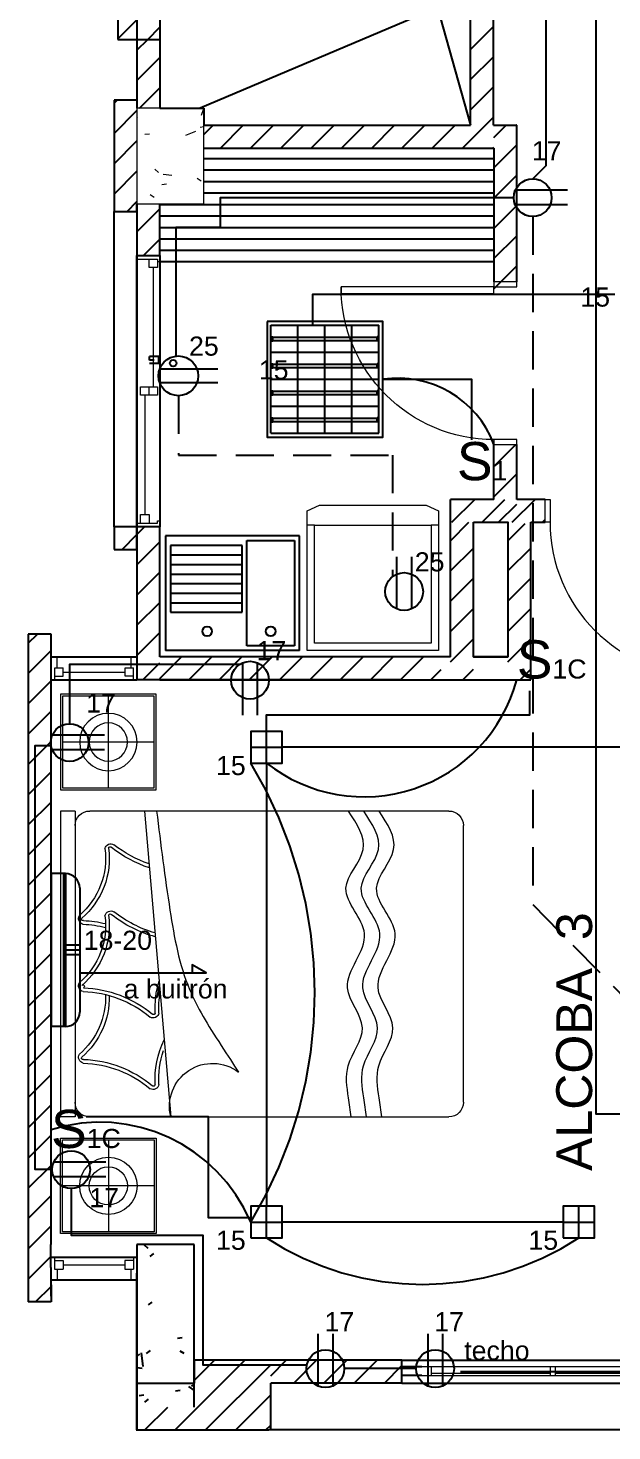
# Model space of a CAD drawing. Header units: inches. Extents: x 131 to 82119, y 71 to 16923.
# Drawn here: x 315.01 to 318.07, y 159.44 to 166.78 of the extents above; entities that cross this region are included whole.
import ezdxf
from ezdxf.enums import TextEntityAlignment as Align

# ---------------------------------------------------------------- set-up
doc = ezdxf.new("R2010")
doc.units = ezdxf.units.IN
doc.header["$MEASUREMENT"] = 0
for name, pattern in [('Dash', [0.006, 0.003, -0.003]), ('HIDDEN', [9.525, 6.35, -3.175]), ('PISO', [0.3, 0.2, -0.1])]:
    doc.linetypes.add(name, pattern=pattern)
for name, color, linetype, lineweight in [('A-DOOR-____-MCUT', 31, 'Continuous', 18), ('A-DOOR-____-OTLN', 31, 'Continuous', 18), ('A-DOOR-FRAM-MCUT', 31, 'Continuous', 18), ('A-GLAZ-____-MCUT', 151, 'Continuous', 18), ('A-GLAZ-____-OTLN', 151, 'Continuous', 18), ('DUCTO-PARED O TECHO', 7, 'Continuous', 25), ('DUCTO-PISO', 7, 'PISO', 25), ('I-FURN-____-OTLN', 30, 'Continuous', 18), ('Q-SPCQ-____-OTLN', 91, 'Continuous', 18), ('RED-TELEVISIÓN', 84, 'TELEVISION', 25), ('S-COLS-____-MCUT', 52, 'Continuous', 18), ('S-COLS-____-OTLN', 52, 'Continuous', 18), ('SIMBOLOGIA', 150, 'Continuous', 25), ('SIMBOLOGÍA', 150, 'Continuous', 25)]:
    doc.layers.add(name, color=color, linetype=linetype, lineweight=lineweight)
for name, color, linetype in [('Arquitectonico', 253, 'Continuous'), ('Arquitectónico', 253, 'Continuous'), ('BLOQUES TOMAS Y LUCES', 140, 'Continuous'), ('BLOQUES_ILUMINACION', 1, 'Continuous'), ('BLOQUES_ILUMINACION1', 8, 'Continuous'), ('INTERRUPTORES', 6, 'Continuous'), ('LAMPARAS', 20, 'Continuous'), ('LUCES Y TOMAS', 5, 'Continuous'), ('Retorno', 5, 'HIDDEN')]:
    doc.layers.add(name, color=color, linetype=linetype)
doc.styles.add('Arial_2', font='arial.ttf', dxfattribs={"height": 0.089295})
doc.styles.get("Standard").update_dxf_attribs({"font": 'arial.ttf'})
doc.linetypes.add('TELEVISION', pattern='A,0.32,-0.13,["TV",Standard,S=0.065,R=0,X=-0.065,Y=-0.0325],-0.13', length=0.58)
pattern_1 = [(45, (332.12192, 174.97212), (-0.07919596, 0.07919596), [])]

# ---------------------------------------------------------------- blocks, each defined once
blk = doc.blocks.new('M_Concrete-Rectangular-Column - Columna Concreto 0_50x0_35-1658765-ARQ-P2')
at = {"layer": 'S-COLS-____-OTLN'}
h = blk.add_hatch(dxfattribs=at)
h.set_pattern_fill('FP_3', style=0, pattern_type=2)
h.set_pattern_definition([(320, (8.859, -16.366), (-0.047308, -0.546432), [0.057, -0.629]), (265, (8.859, -16.366), (0.57337, 0.105429), [0.046, -0.503]), (10.451, (8.855, -16.412), (0.525708, -0.440955), [0.049, -0.534]), (316.184, (9.011, -16.366), (-0.12606, -0.813123), [0.086, -0.943]), (6.636, (9.001, -16.434), (0.742252, -0.711995), [0.073, -0.801]), (261.184, (9.011, -16.366), (0.742616, -0.71223), [0.069, -0.754]), (291, (8.973, -16.443), (-0.306292, -0.454985), [0.057, -0.629]), (236, (8.973, -16.443), (0.552594, -0.185766), [0.046, -0.503]), (341.451, (8.948, -16.481), (0.246016, -0.640536), [0.049, -0.534]), (307.5, (8.859, -16.366), (0.2541166, -0.009206), [0.025, -0.472, 0.025, -0.485, -0.505]), (307.5, (8.859, -16.366), (0.2541166, -0.009206), [-1.007, 0.025, -0.48]), (277.5, (8.859, -16.366), (0.3007382, -0.2004608), [0.025, -0.266, 0.025, -0.46, -0.192]), (277.5, (8.859, -16.366), (0.3007382, -0.2004608), [-0.776, 0.025, -0.167]), (237.5, (8.859, -16.197), (-0.0170776, -0.406483), [0.025, -0.165, 0.025, -0.569, -0.789]), (237.5, (8.859, -16.197), (-0.0170776, -0.406483), [-0.785, 0.025, -0.764]), (227.5, (8.859, -16.12), (0.076008, -0.4439987), [0.025, -0.223, 0.025, -0.37, -0.56]), (227.5, (8.859, -16.12), (0.076008, -0.4439987), [-0.642, 0.025, -0.535])])
h.paths.add_polyline_path([(-0.25, -0.175), (0.25, -0.175), (0.25, 0.175), (-0.25, 0.175), (-0.25, 0.055)], flags=0)
at = {"layer": 'S-COLS-____-MCUT'}
for p, q in [((0.25, 0.175), (-0.25, 0.175)), ((-0.25, 0.175), (-0.25, -0.175)), ((0.25, 0.055), (0.25, 0.175)), ((-0.25, -0.175), (0.1603, -0.175))]:
    blk.add_line(p, q, dxfattribs=at)
blk = doc.blocks.new('Puertas Revit Lisas - 0_85 X 2_70-1759835-ARQ-P2')
at = {"layer": 'A-DOOR-____-MCUT'}
for p, q in [((0.365, -0.056825), (0.4, -0.056825)), ((0.365, -0.856825), (0.365, -0.056825)), ((0.4, -0.056825), (0.4, -0.856825)), ((0.4, -0.856825), (0.365, -0.856825))]:
    blk.add_line(p, q, dxfattribs=at)
at = {"layer": 'A-DOOR-____-OTLN'}
blk.add_arc((0.4, -0.056825), 0.8, 180, 270, dxfattribs=at)
at = {"layer": 'A-DOOR-FRAM-MCUT'}
for p, q in [((-0.425, 0.063175), (-0.4, 0.063175)), ((-0.425, -0.056825), (-0.425, 0.063175)), ((-0.4, 0.063175), (-0.4, -0.056825)), ((0.4, 0.063175), (0.425, 0.063175)), ((0.4, -0.056825), (0.4, 0.063175)), ((0.425, 0.063175), (0.425, -0.056825)), ((-0.4, -0.056825), (-0.425, -0.056825)), ((0.425, -0.056825), (0.4, -0.056825))]:
    blk.add_line(p, q, dxfattribs=at)
blk = doc.blocks.new('Laundry_Equipment-Washer-Continental_Girbau-LG_Platinum-On_Premise - GCWP1069 - 120V Washer-1008805-ARQ-P2')
at = {"layer": 'Q-SPCQ-____-OTLN'}
for p, q in [((0.343, 0.3805), (-0.343, 0.3805)), ((-0.343, 0.3805), (-0.343, -0.3505)), ((0.343, -0.3505), (0.343, 0.3805)), ((0.3049, 0.3424), (-0.3049, 0.3424)), ((-0.3049, 0.3424), (-0.3049, -0.2755)), ((0.3049, -0.2755), (0.3049, 0.3424)), ((-0.3049, -0.2755), (-0.343, -0.2755)), ((-0.3049, -0.2755), (0.3049, -0.2755)), ((0.343, -0.2755), (0.3049, -0.2755)), ((-0.343, -0.3505), (-0.2787, -0.3805)), ((0.2787, -0.3805), (0.343, -0.3505)), ((-0.2787, -0.3805), (0.2787, -0.3805))]:
    blk.add_line(p, q, dxfattribs=at)
blk = doc.blocks.new('M_Fixed - 0_45 X 2_60-1888757-ARQ-P2')
at = {"layer": 'A-GLAZ-____-MCUT'}
for p, q in [((-0.225, 0.073), (-0.206, 0.073)), ((-0.206, 0.073), (-0.206, 0.01)), ((-0.206, 0.054), (-0.162, 0.054)), ((-0.206, 0.01), (-0.162, 0.01)), ((-0.193, 0.01), (-0.193, -0.047)), ((-0.162, 0.054), (-0.162, 0.01)), ((-0.162, 0.032), (0.162, 0.032)), ((0.162, 0.054), (0.162, 0.01)), ((0.206, 0.054), (0.162, 0.054)), ((0.162, 0.01), (0.206, 0.01)), ((0.193, 0.01), (0.193, -0.047)), ((0.206, 0.073), (0.206, 0.01)), ((0.2239, 0.073), (0.206, 0.073)), ((-0.225, -0.047), (-0.193, -0.047)), ((0.225, -0.047), (0.193, -0.047))]:
    blk.add_line(p, q, dxfattribs=at)
blk = doc.blocks.new('Ventanas Genéricas Aluminio - 1_42 x 0_75-1930927-ARQ-P2')
at = {"layer": 'A-GLAZ-____-MCUT'}
for p, q in [((-0.67825, 0.06), (-0.71, 0.06)), ((-0.69095, 0.0479), (-0.67825, 0.0479)), ((-0.69095, -0.06), (-0.69095, 0.0479)), ((-0.6465, 0.00345), (-0.69095, 0.00345)), ((-0.67825, 0.0479), (-0.67825, 0.06)), ((-0.67825, 0.0479), (-0.6465, 0.0479)), ((-0.6465, 0.0479), (-0.6465, 0.00345)), ((-0.022225, 0.025675), (-0.6465, 0.025675)), ((-0.022225, 0.0479), (0.022225, 0.0479)), ((-0.022225, -0.041), (-0.022225, 0.0479)), ((0.022225, 0.00345), (-0.022225, 0.00345)), ((0.022225, 0.0479), (0.022225, -0.041)), ((0.6465, 0.00345), (0.69095, 0.00345)), ((0.6465, -0.041), (0.6465, 0.00345)), ((0.67825, 0.06), (0.71, 0.06)), ((0.67825, 0.0479), (0.67825, 0.06)), ((0.69095, 0.0479), (0.67825, 0.0479)), ((0.69095, -0.06), (0.69095, 0.0479)), ((0.71, 0.06), (0.71, -0.06)), ((-0.71, -0.06), (-0.69095, -0.06)), ((0.022225, -0.041), (-0.022225, -0.041)), ((0.022225, -0.018775), (0.6465, -0.018775)), ((0.69095, -0.041), (0.6465, -0.041)), ((0.71, -0.06), (0.69095, -0.06))]:
    blk.add_line(p, q, dxfattribs=at)
blk = doc.blocks.new('CAMA DE 1.57')
at = {"layer": 'I-FURN-____-OTLN'}
for p, q in [((3303.355, 1491.157), (3304.955, 1491.157)), ((3303.355, 1491.0808), (3303.355, 1491.157)), ((3304.955, 1491.0808), (3304.955, 1491.157)), ((3303.355, 1491.0808), (3304.955, 1491.0808)), ((3303.355, 1489.125), (3303.355, 1491.0046)), ((3304.955, 1491.0046), (3304.955, 1489.125)), ((3303.355, 1490.7179), (3304.955, 1490.5805)), ((3304.8788, 1489.0488), (3303.4312, 1489.0488))]:
    blk.add_line(p, q, dxfattribs=at)
for centre, radius, start, end in [((3303.4312, 1491.0046), 0.0762, 90, 180), ((3303.6023, 1491.3156), 0.3941, 262.60441, 319.33987), ((3303.9174, 1491.0323), 0.031, 11.39395, 121.24297), ((3303.9538, 1491.3156), 0.3941, 262.60441, 319.33987), ((3304.2689, 1491.0323), 0.031, 11.39395, 121.24297), ((3304.3283, 1491.3156), 0.3941, 268.13358, 319.33987), ((3304.6433, 1491.0323), 0.031, 11.39395, 121.24297), ((3304.8788, 1491.0046), 0.0762, 0, 90), ((3303.6023, 1491.3156), 0.4135, 262.60441, 319.33987), ((3303.9538, 1491.3156), 0.4135, 262.60441, 319.33987), ((3303.9212, 1491.0405), 0.0077, 338.81754, 132.64216), ((3304.5269, 1491.0593), 0.5989, 182.06641, 193.29461), ((3304.5269, 1491.0593), 0.5796, 182.06641, 193.74646), ((3304.2721, 1491.0396), 0.00801, 125.21312, 346.24657), ((3304.8784, 1491.0593), 0.5989, 182.06641, 219.79589), ((3304.8784, 1491.0593), 0.5796, 182.06641, 219.79589), ((3304.3283, 1491.3156), 0.4135, 268.93181, 319.33987), ((3304.6471, 1491.0405), 0.0077, 338.81754, 132.64216), ((3305.2529, 1491.0593), 0.5989, 182.06641, 219.79589), ((3305.2529, 1491.0593), 0.5796, 182.06641, 219.79589), ((3303.5574, 1490.8943), 0.031, 100.70131, 211.60898), ((3303.9089, 1490.8943), 0.031, 100.70131, 211.60898), ((3303.0313, 1490.4869), 0.6346, 19.06125, 38.0554), ((3303.5498, 1490.8974), 0.00818, 94.48955, 244.42343), ((3303.0313, 1490.4869), 0.6539, 18.30927, 38.0554), ((3303.3828, 1490.4869), 0.6346, 16.12163, 38.0554), ((3303.9013, 1490.8974), 0.00818, 94.48955, 244.42343), ((3303.3828, 1490.4869), 0.6539, 15.47088, 38.0554), ((3304.4064, 1490.6727), 0.031, 280.18674, 30.46836), ((3304.7809, 1490.6727), 0.031, 280.18674, 30.46836), ((3304.3829, 1490.1943), 0.4681, 86.296, 107.22015), ((3304.3829, 1490.1943), 0.4488, 86.296, 100.00811), ((3304.4113, 1490.6703), 0.009, 282.04476, 39.19608), ((3304.7573, 1490.1943), 0.4681, 86.296, 116.00942), ((3304.7573, 1490.1943), 0.4488, 86.296, 109.36679), ((3304.7857, 1490.6703), 0.009, 282.04476, 39.19608), ((3304.9006, 1490.3618), 0.2254, 76.03916, 217.07565), ((3303.4312, 1489.125), 0.0762, 180, 270), ((3304.8788, 1489.125), 0.0762, 270, 0)]:
    blk.add_arc(centre, radius, start, end, dxfattribs=at)
for points, knots in [([(3303.355, 1490.6546), (3303.5285, 1490.6332), (3303.8463, 1490.5934), (3304.2603, 1490.5181), (3304.4711, 1490.3883), (3304.5819, 1490.3163), (3304.5819, 1490.3163), (3304.5819, 1490.3163), (3304.5819, 1490.3163), (3304.6319, 1490.2838), (3304.6819, 1490.2512), (3304.7208, 1490.2259)], [70.755132, 70.755132, 70.755132, 70.755132, 597.255165, 1033.739417, 1347.215247, 1347.215247, 1347.215247, 1347.215249, 1347.215249, 1347.215249, 1488.711878, 1488.711878, 1488.711878, 1488.711878]), ([(3304.955, 1489.6361), (3304.9217, 1489.6409), (3304.8884, 1489.6458), (3304.855, 1489.6506), (3304.7984, 1489.6588), (3304.6703, 1489.6775), (3304.4865, 1489.5149), (3304.2577, 1489.7424), (3304.0069, 1489.4664), (3303.7693, 1489.7462), (3303.5598, 1489.5152), (3303.4228, 1489.6058), (3303.355, 1489.6506)], [-0.098553, -0.098553, -0.098553, -0.098553, 0, 0, 0, 0.167365, 0.378819, 0.602552, 0.899917, 1.156055, 1.376976, 1.593118, 1.593118, 1.593118, 1.593118]), ([(3304.955, 1489.5561), (3304.9217, 1489.5609), (3304.8884, 1489.5658), (3304.855, 1489.5706), (3304.7984, 1489.5788), (3304.6703, 1489.5975), (3304.4865, 1489.4349), (3304.2577, 1489.6624), (3304.0069, 1489.3864), (3303.7693, 1489.6662), (3303.5598, 1489.4352), (3303.4228, 1489.5258), (3303.355, 1489.5706)], [-0.098553, -0.098553, -0.098553, -0.098553, 0, 0, 0, 0.167365, 0.378819, 0.602552, 0.899917, 1.156055, 1.376976, 1.593118, 1.593118, 1.593118, 1.593118]), ([(3304.955, 1489.4762), (3304.9217, 1489.481), (3304.8884, 1489.4858), (3304.855, 1489.4906), (3304.855, 1489.4906), (3304.855, 1489.4906), (3304.855, 1489.4906), (3304.7984, 1489.4988), (3304.6703, 1489.5175), (3304.4865, 1489.3549), (3304.2577, 1489.5824), (3304.0069, 1489.3064), (3303.7693, 1489.5862), (3303.5598, 1489.3552), (3303.4228, 1489.4458), (3303.355, 1489.4906)], [-0.098412, -0.098412, -0.098412, -0.098412, 0, 0, 0, 0, 0, 0, 0.167365, 0.378819, 0.602552, 0.899917, 1.156055, 1.376976, 1.593118, 1.593118, 1.593118, 1.593118])]:
    blk.add_open_spline(points, degree=3, knots=knots, dxfattribs=at)
blk = doc.blocks.new('MESA DE NOCHE')
at = {"layer": 'I-FURN-____-OTLN'}
for p, q in [((3304.8362, 1490.6446), (3305.3362, 1490.6446)), ((3304.8362, 1490.1446), (3304.8362, 1490.6446)), ((3304.8362, 1490.5684), (3304.8362, 1490.6446)), ((3304.8462, 1490.6346), (3305.3262, 1490.6346)), ((3304.8462, 1490.1546), (3304.8462, 1490.6346)), ((3305.0862, 1490.1546), (3305.0862, 1490.6346)), ((3305.3262, 1490.6346), (3305.3262, 1490.1546)), ((3305.3362, 1490.6446), (3305.3362, 1490.1446)), ((3305.3262, 1490.3946), (3304.8462, 1490.3946)), ((3305.3362, 1490.1446), (3304.8362, 1490.1446)), ((3305.3262, 1490.1546), (3304.8462, 1490.1546))]:
    blk.add_line(p, q, dxfattribs=at)
for radius in [0.15, 0.1]:
    blk.add_circle((3305.0862, 1490.3946), radius, dxfattribs=at)
blk = doc.blocks.new('Ventana Tipo A - 1_37 x 2_30-1929752-ARQ-P2')
at = {"layer": 'A-GLAZ-____-MCUT'}
for p, q in [((-0.3088, 0.035), (-0.3588, 0.035)), ((-0.3088, -0.01), (-0.3088, 0.035)), ((0.9612, -0.01), (0.9612, 0.035)), ((1.0112, 0.035), (0.9612, 0.035)), ((-0.3588, -0.01), (-0.3088, -0.01)), ((0.9612, -0.01), (1.0112, -0.01))]:
    blk.add_line(p, q, dxfattribs=at)
at = {"layer": 'A-GLAZ-____-OTLN'}
for p, q in [((0.9612, 0.035), (-0.3088, 0.035)), ((-0.3088, 0), (-0.3088, 0.015)), ((0.3132, 0), (-0.3088, 0)), ((0.9612, 0), (0.3392, 0)), ((-0.3088, -0.01), (0.9612, -0.01))]:
    blk.add_line(p, q, dxfattribs=at)
at = {"layer": 'A-GLAZ-____-OTLN', "linetype": 'Dash'}
for p, q in [((0.3132, 0.035), (0.3132, -0.01)), ((0.3392, 0.035), (0.3392, -0.01))]:
    blk.add_line(p, q, dxfattribs=at)
blk = doc.blocks.new('TOMA')
at = {"layer": 'SIMBOLOGIA'}
for p, q in [((-0.0301, 0.2165), (-0.0301, 0.0062)), ((0.0294, 0.2165), (0.0294, 0.1463)), ((0.0294, 0.1463), (0.0294, 0.0059))]:
    blk.add_line(p, q, dxfattribs=at)
blk.add_circle((0, 0.0761), 0.0761, dxfattribs=at)
blk = doc.blocks.new('4X17W')
at = {"layer": 'BLOQUES_ILUMINACION'}
blk.add_lwpolyline([(-0.3025, 0.3025), (-0.3025, -0.3025), (0.3025, -0.3025), (0.3025, 0.3025)], close=True, dxfattribs=at)
at = {"layer": 'BLOQUES_ILUMINACION1'}
for p, q in [((-0.2825, -0.2825), (-0.2825, 0.2825)), ((-0.2825, 0.2825), (0.2825, 0.2825)), ((-0.2825, 0.2219), (-0.2725, 0.2219)), ((-0.2725, 0.2019), (-0.2725, 0.2219)), ((-0.2725, 0.2204), (0.2725, 0.2204)), ((-0.1413, -0.2825), (-0.1413, 0.2825)), ((0, -0.2825), (0, 0.2825)), ((0.1413, -0.2825), (0.1413, 0.2825)), ((0.2725, 0.2019), (0.2725, 0.2219)), ((0.2825, 0.2219), (0.2725, 0.2219)), ((0.2825, -0.2825), (0.2825, 0.2825)), ((-0.2825, 0.2019), (-0.2725, 0.2019)), ((-0.2725, 0.2034), (0.2725, 0.2034)), ((0.2825, 0.2019), (0.2725, 0.2019)), ((-0.2825, 0.1413), (0.2825, 0.1413)), ((-0.2825, 0.0806), (-0.2725, 0.0806)), ((-0.2725, 0.0606), (-0.2725, 0.0806)), ((-0.2725, 0.0791), (0.2725, 0.0791)), ((0.2725, 0.0606), (0.2725, 0.0806)), ((0.2825, 0.0806), (0.2725, 0.0806)), ((-0.2825, 0.0606), (-0.2725, 0.0606)), ((-0.2725, 0.0621), (0.2725, 0.0621)), ((0.2825, 0.0606), (0.2725, 0.0606)), ((-0.2825, 0), (0.2825, 0)), ((-0.2825, -0.0606), (-0.2725, -0.0606)), ((-0.2725, -0.0806), (-0.2725, -0.0606)), ((-0.2725, -0.0621), (0.2725, -0.0621)), ((0.2725, -0.0806), (0.2725, -0.0606)), ((0.2825, -0.0606), (0.2725, -0.0606)), ((-0.2825, -0.0806), (-0.2725, -0.0806)), ((-0.2825, -0.1413), (0.2825, -0.1413)), ((-0.2725, -0.0791), (0.2725, -0.0791)), ((0.2825, -0.0806), (0.2725, -0.0806)), ((-0.2825, -0.2019), (-0.2725, -0.2019)), ((-0.2725, -0.2219), (-0.2725, -0.2019)), ((-0.2725, -0.2034), (0.2725, -0.2034)), ((0.2725, -0.2219), (0.2725, -0.2019)), ((0.2825, -0.2019), (0.2725, -0.2019)), ((-0.2825, -0.2219), (-0.2725, -0.2219)), ((-0.2825, -0.2825), (0.2825, -0.2825)), ((-0.2725, -0.2204), (0.2725, -0.2204)), ((0.2825, -0.2219), (0.2725, -0.2219))]:
    blk.add_line(p, q, dxfattribs=at)
blk = doc.blocks.new('TOMA GFCI')
at = {"layer": 'BLOQUES TOMAS Y LUCES'}
for p, q in [((-0.0076, 0.044), (-0.3947, 0.044)), ((-0.0084, -0.0462), (-0.3947, -0.0462)), ((-0.003, -0.0813), (0.0598, -0.0813)), ((-0.003, -0.0813), (-0.003, -0.1274)), ((-0.003, -0.1274), (0.0598, -0.1274)), ((0.0284, -0.1043), (0.0598, -0.1043)), ((0.0598, -0.1043), (0.0598, -0.1274))]:
    blk.add_line(p, q, dxfattribs=at)
for centre, radius in [((-0.1319, 0), 0.1319), ((-0.0971, -0.0838), 0.0221)]:
    blk.add_circle(centre, radius, dxfattribs=at)
blk = doc.blocks.new('MINISPLIT')
at = {"layer": 'SIMBOLOGÍA'}
for p, q in [((-0.325, 0.15), (0.325, 0.15)), ((-0.025, 0.15), (-0.025, 0.075)), ((0, 0.15), (0, 0.075)), ((0.025, 0.15), (0.025, 0.075)), ((-0.4, 0.075), (-0.4, 0)), ((-0.4, 0.075), (0.4, 0.075)), ((0.4, 0.075), (0.4, 0)), ((-0.4, 0.065), (0.4, 0.065)), ((-0.4, 0), (0.4, 0))]:
    blk.add_line(p, q, dxfattribs=at)
for centre, start, end in [((-0.325, 0.075), 90, 180), ((0.325, 0.075), 0, 90)]:
    blk.add_arc(centre, 0.075, start, end, dxfattribs=at)

msp = doc.modelspace()

# ---------------------------------------------------------------- hatches: boundary and pattern name
at = {"layer": 'Arquitectonico'}
h = msp.add_hatch(dxfattribs=at)
h.set_pattern_fill('FP_1', color=256, angle=360, style=0, pattern_type=2)
h.set_pattern_definition(pattern_1)
h.paths.add_polyline_path([(317.3266, 166.2734), (317.4466, 166.2734), (317.4466, 168.7731), (317.3266, 168.7731), (317.3266, 166.3631)], flags=0)
h = msp.add_hatch(dxfattribs=at)
h.set_pattern_fill('FP_1', color=256, angle=360, style=0, pattern_type=2)
h.set_pattern_definition(pattern_1)
h.paths.add_polyline_path([(315.7005, 166.7231), (315.7005, 167.148), (315.5805, 167.148), (315.5805, 166.7231)], flags=0)
h.paths.add_polyline_path([(315.5805, 168.348), (315.7005, 168.348), (315.7005, 168.468), (315.5805, 168.468)], flags=0)
h = msp.add_hatch(dxfattribs=at)
h.set_pattern_fill('FP_1', color=256, angle=360, style=0, pattern_type=2)
h.set_pattern_definition(pattern_1)
h.paths.add_polyline_path([(315.5805, 166.7231), (315.5805, 167.1431), (315.4805, 167.1431), (315.4805, 166.7231)], flags=0)
h = msp.add_hatch(dxfattribs=at)
h.set_pattern_fill('FP_1', color=256, angle=360, style=0, pattern_type=2)
h.set_pattern_definition(pattern_1)
h.paths.add_polyline_path([(315.7005, 166.3631), (315.7005, 166.7231), (315.5805, 166.7231), (315.5805, 166.3631)], flags=0)
h = msp.add_hatch(dxfattribs=at)
h.set_pattern_fill('FP_1', color=256, angle=360, style=0, pattern_type=2)
h.set_pattern_definition(pattern_1)
h.paths.add_polyline_path([(315.4605, 164.0546), (315.5805, 164.0546), (315.5805, 164.1731), (315.4605, 164.1731)], flags=0)
h.paths.add_polyline_path([(315.4605, 165.8231), (315.5805, 165.8231), (315.5805, 166.4046), (315.4605, 166.4046), (315.4605, 165.8631)], flags=0)
h = msp.add_hatch(dxfattribs=at)
h.set_pattern_fill('FP_1', color=256, angle=360, style=0, pattern_type=2)
h.set_pattern_definition(pattern_1)
h.paths.add_polyline_path([(317.3266, 166.1534), (317.4486, 166.1534), (317.4486, 166.2734), (315.9305, 166.2734), (315.9305, 166.1534), (316.1884, 166.1534)], flags=0)
h = msp.add_hatch(dxfattribs=at)
h.set_pattern_fill('FP_1', color=256, angle=360, style=0, pattern_type=2)
h.set_pattern_definition([(45, (331.01864, 176.92897), (-0.07919596, 0.07919596), [])])
h.paths.add_polyline_path([(317.5686, 165.3998), (317.5676, 166.2734), (317.4476, 166.2734), (317.4486, 165.3998)])
h = msp.add_hatch(dxfattribs=at)
h.set_pattern_fill('FP_1', color=256, angle=360, style=0, pattern_type=2)
h.set_pattern_definition(pattern_1)
h.paths.add_polyline_path([(315.5805, 163.3721), (315.7005, 163.3721), (315.7005, 164.1731), (315.5805, 164.1731), (315.5805, 164.0187)])
h.paths.add_polyline_path([(315.7005, 165.5931), (315.7005, 165.8631), (315.5805, 165.8631), (315.5805, 165.5931)])
h = msp.add_hatch(dxfattribs=at)
h.set_pattern_fill('FP_1', color=256, angle=360, style=0, pattern_type=2)
h.set_pattern_definition([(45, (326.53879, 177.85567), (-0.07919596, 0.07919596), [])])
h.paths.add_polyline_path([(317.5086, 164.1965), (317.5686, 164.1965), (317.5686, 164.6041), (317.4486, 164.6041), (317.4486, 164.1965)])
h = msp.add_hatch(dxfattribs=at)
h.set_pattern_fill('FP_1', color=256, angle=360, style=0, pattern_type=2)
h.set_pattern_definition(pattern_1)
h.paths.add_polyline_path([(319.9825, 164.1965), (320.5825, 164.1965), (320.5825, 164.3165), (318.5675, 164.3165), (318.5675, 164.1965), (318.6875, 164.1965)])
h.paths.add_polyline_path([(317.2216, 164.1965), (317.7175, 164.1965), (317.7175, 164.3165), (317.2216, 164.3165)])
h = msp.add_hatch(dxfattribs=at)
h.set_pattern_fill('FP_1', color=256, angle=360, style=0, pattern_type=2)
h.set_pattern_definition([(45, (331.89494, 174.97212), (-0.07919596, 0.07919596), [])])
h.paths.add_polyline_path([(317.3416, 163.3721), (317.3416, 164.1965), (317.2216, 164.1965), (317.2216, 163.3721)])
h = msp.add_hatch(dxfattribs=at)
h.set_pattern_fill('FP_1', color=256, angle=360, style=0, pattern_type=2)
h.set_pattern_definition([(45, (332.19494, 174.97212), (-0.07919596, 0.07919596), [])])
h.paths.add_polyline_path([(317.6416, 163.3721), (317.6416, 164.1901), (317.5216, 164.1901), (317.5216, 163.3721)])
h = msp.add_hatch(dxfattribs=at)
h.set_pattern_fill('FP_1', color=256, angle=360, style=0, pattern_type=2)
h.set_pattern_definition(pattern_1)
h.paths.add_polyline_path([(315.1309, 160.1176), (315.131, 163.6121), (315.011, 163.6121), (315.0109, 160.1176)])
h = msp.add_hatch(dxfattribs=at)
h.set_pattern_fill('FP_1', color=256, angle=360, style=0, pattern_type=2)
h.set_pattern_definition([(45, (332.12192, 174.73212), (-0.07919596, 0.07919596), [])])
h.paths.add_polyline_path([(317.1733, 163.3721), (317.1733, 163.4921), (315.7005, 163.4921), (315.7005, 163.3721), (316.1884, 163.3721)])
h = msp.add_hatch(dxfattribs=at)
h.set_pattern_fill('FP_2', color=256, angle=360, style=0, pattern_type=2)
h.set_pattern_definition([(50, (332.12192, 174.9721), (0.546432, -0.047308), [0.057, -0.629]), (355, (332.1219, 174.9721), (-0.105429, 0.57337), [0.046, -0.503]), (100.451, (332.1679, 174.9681), (0.440955, 0.525708), [0.049, -0.534]), (46.184, (332.1219, 175.1241), (0.813123, -0.12606), [0.086, -0.943]), (96.636, (332.1899, 175.1141), (0.711995, 0.742252), [0.073, -0.801]), (351.184, (332.1219, 175.1241), (0.71223, 0.742616), [0.069, -0.754]), (21, (332.19792, 175.0861), (0.454985, -0.306292), [0.057, -0.629]), (326, (332.1979, 175.0861), (0.185766, 0.552594), [0.046, -0.503]), (71.451, (332.2359, 175.0611), (0.640536, 0.246016), [0.049, -0.534]), (37.5, (332.12192, 174.97212), (0.009206, 0.2541166), [0.025, -0.472, 0.025, -0.485, -0.505]), (37.5, (332.12192, 174.97212), (0.009206, 0.2541166), [-1.007, 0.025, -0.48]), (7.5, (332.12192, 174.97212), (0.2004608, 0.3007382), [0.025, -0.266, 0.025, -0.46, -0.192]), (7.5, (332.12192, 174.97212), (0.2004608, 0.3007382), [-0.776, 0.025, -0.167]), (327.5, (331.95192, 174.97212), (0.406483, -0.0170776), [0.025, -0.165, 0.025, -0.569, -0.789]), (327.5, (331.95192, 174.97212), (0.406483, -0.0170776), [-0.785, 0.025, -0.764]), (317.5, (331.87592, 174.9721), (0.4439987, 0.076008), [0.025, -0.223, 0.025, -0.37, -0.56]), (317.5, (331.87592, 174.9721), (0.4439987, 0.076008), [-0.642, 0.025, -0.535])])
h.paths.add_polyline_path([(315.8805, 159.5676), (315.8805, 160.4176), (315.5805, 160.4176), (315.5805, 159.5676)], flags=0)
h = msp.add_hatch(dxfattribs=at)
h.set_pattern_fill('FP_1', color=256, angle=360, style=0, pattern_type=2)
h.set_pattern_definition([(45, (332.12192, 174.99712), (-0.07919596, 0.07919596), [])])
h.paths.add_polyline_path([(315.8805, 159.5676), (315.5805, 159.5672), (315.5805, 159.5672), (315.5805, 159.4476), (316.2805, 159.4476), (316.2805, 159.8126), (315.8805, 159.8126), (315.8805, 159.5995)])
h = msp.add_hatch(dxfattribs=at)
h.set_pattern_fill('FP_1', color=256, angle=360, style=0, pattern_type=2)
h.set_pattern_definition([(45, (332.12192, 175.09712), (-0.07919596, 0.07919596), [])])
h.paths.add_polyline_path([(316.9675, 159.6926), (316.9675, 159.8126), (316.2805, 159.8126), (316.2805, 159.6926)])

# ---------------------------------------------------------------- linework, layer by layer
msp.add_line((317.4466, 166.2734), (317.5686, 166.2734))
for p, q in [((317.4466, 166.2734), (317.4466, 168.7731)), ((315.4805, 167.1431), (315.4805, 166.7231)), ((315.5805, 167.148), (315.5805, 166.3631)), ((315.7005, 167.0734), (315.7005, 166.3631)), ((317.3266, 166.2734), (317.3266, 167.0734)), ((317.1237, 166.8756), (315.9107, 166.3631)), ((317.1491, 166.901), (317.3267, 166.2734)), ((315.4805, 166.7231), (315.7005, 166.7231)), ((315.5805, 166.4046), (315.4605, 166.4046)), ((315.4605, 166.4046), (315.4605, 165.8231)), ((315.7005, 166.3631), (315.9305, 166.3631)), ((315.9305, 166.3631), (315.9305, 166.2734)), ((315.9305, 166.2734), (317.3266, 166.2734)), ((317.4466, 166.2734), (317.5686, 166.2734)), ((317.5686, 166.2734), (317.5666, 166.2734)), ((317.5686, 165.4541), (317.5686, 166.2734)), ((315.9305, 166.1534), (317.4486, 166.1534)), ((315.9305, 166.0997), (317.4486, 166.0997)), ((317.4486, 166.1534), (317.4486, 165.4541)), ((315.9305, 166.0397), (317.4486, 166.0397)), ((315.9305, 165.9797), (317.4486, 165.9797)), ((315.9305, 165.9197), (317.4486, 165.9197)), ((315.4605, 165.8231), (315.5805, 165.8231)), ((315.4605, 164.1731), (315.4605, 165.8231)), ((315.5805, 165.8631), (315.5805, 165.5931)), ((315.5805, 165.8231), (315.5805, 165.8631)), ((315.7005, 165.5931), (315.7005, 165.8631)), ((315.7005, 165.8597), (317.4486, 165.8597)), ((315.7005, 165.7997), (317.4486, 165.7997)), ((315.7005, 165.7397), (317.4486, 165.7397)), ((315.7005, 165.6797), (317.4486, 165.6797)), ((315.5805, 165.5931), (315.7005, 165.5931)), ((315.5805, 164.1731), (315.5805, 165.5931)), ((315.5805, 165.5931), (315.5805, 164.1731)), ((315.7005, 165.6197), (317.4486, 165.6197)), ((315.7005, 165.5931), (315.7005, 164.1731)), ((317.4486, 165.5597), (315.7005, 165.5597)), ((317.4486, 164.3165), (317.4486, 164.6041)), ((317.5686, 164.3165), (317.5686, 164.6041)), ((317.4486, 164.3165), (317.2216, 164.3165)), ((317.2216, 163.4921), (317.2216, 164.3165)), ((317.7175, 164.3165), (317.5686, 164.3165)), ((317.3416, 164.1965), (317.5216, 164.1965)), ((317.3416, 163.4921), (317.3416, 164.1965)), ((317.5216, 164.1965), (317.5216, 163.4921)), ((317.6416, 164.1965), (317.7175, 164.1965)), ((317.6416, 163.3721), (317.6416, 164.1965)), ((315.5805, 164.1731), (315.4605, 164.1731)), ((315.4605, 164.1731), (315.4605, 164.0546)), ((315.5805, 164.1731), (315.5805, 163.3721)), ((315.7005, 164.1731), (315.5805, 164.1731)), ((315.5805, 164.0546), (315.5805, 164.1731)), ((315.7005, 163.4921), (315.7005, 164.1731)), ((315.7303, 164.1259), (315.7303, 163.5259)), ((316.4303, 164.1259), (315.7303, 164.1259)), ((316.4303, 163.5259), (316.4303, 164.1259)), ((315.4605, 164.0546), (315.5805, 164.0546)), ((316.1303, 164.0759), (315.7553, 164.0759)), ((315.7553, 164.0759), (315.7553, 163.7259)), ((316.1303, 163.7259), (316.1303, 164.0759)), ((316.1553, 163.5509), (316.1553, 164.1009)), ((316.1553, 164.1009), (316.4053, 164.1009)), ((316.4053, 164.1009), (316.4053, 163.5509)), ((315.7553, 164.0259), (316.1303, 164.0259)), ((315.7553, 163.9759), (316.1303, 163.9759)), ((315.7553, 163.9259), (316.1303, 163.9259)), ((315.7553, 163.8759), (316.1303, 163.8759)), ((315.7553, 163.8259), (316.1303, 163.8259)), ((315.7553, 163.7759), (316.1303, 163.7759)), ((315.7553, 163.7259), (316.1303, 163.7259)), ((315.0105, 163.6121), (315.0105, 160.1176)), ((315.1309, 163.6121), (315.0105, 163.6121)), ((315.1309, 160.4176), (315.1309, 163.6121)), ((316.4053, 163.5509), (316.1553, 163.5509)), ((315.1309, 163.4921), (315.5805, 163.4921)), ((317.2216, 163.4921), (315.7005, 163.4921)), ((316.4303, 163.5259), (315.7303, 163.5259)), ((316.4303, 163.4925), (315.7303, 163.4925)), ((317.3416, 163.4921), (317.5216, 163.4921)), ((315.1309, 163.3721), (315.5805, 163.3721)), ((316.9583, 163.3721), (315.5805, 163.3721)), ((315.7005, 163.3721), (317.2216, 163.3721)), ((316.9583, 163.3721), (317.6416, 163.3721)), ((315.1305, 160.2976), (315.1305, 160.4176)), ((315.1305, 160.4176), (315.1309, 160.4176)), ((315.8805, 160.4176), (315.5805, 160.4176)), ((315.5805, 160.4176), (315.5805, 159.5676)), ((315.5805, 160.4176), (315.5805, 159.5676)), ((315.8805, 159.5676), (315.8805, 160.4176)), ((315.1309, 160.3526), (315.5805, 160.3526)), ((315.1309, 160.2976), (315.1305, 160.2976)), ((315.1305, 160.2976), (315.1309, 160.1176)), ((315.1309, 160.1476), (315.1309, 160.2976)), ((315.1309, 160.2326), (315.5805, 160.2326)), ((315.5805, 159.5676), (315.5805, 160.2676)), ((315.1309, 160.1176), (315.0105, 160.1176)), ((316.9675, 159.8126), (315.8805, 159.8126)), ((315.8805, 159.8126), (315.8805, 159.6926)), ((316.9675, 159.6926), (316.9675, 159.8126)), ((316.9675, 159.8126), (318.5675, 159.8126)), ((317.0719, 159.7776), (316.9675, 159.7776)), ((317.0719, 159.7326), (316.9675, 159.7326)), ((315.5805, 159.6926), (315.8805, 159.6926)), ((315.8805, 159.5676), (315.8805, 159.6926)), ((316.2805, 159.4476), (316.2805, 159.6926)), ((316.9675, 159.6926), (316.2805, 159.6926)), ((316.9675, 159.6926), (318.6038, 159.6926)), ((315.5805, 159.5926), (315.5805, 159.4426)), ((315.5805, 159.4476), (315.5805, 159.5676)), ((315.5805, 159.4476), (316.2705, 159.4476)), ((323.0317, 159.4476), (316.2705, 159.4476))]:
    msp.add_line(p, q, dxfattribs=at)
msp.add_lwpolyline([(317.3416, 164.1965), (317.5216, 164.1965), (317.5216, 163.4921), (317.3416, 163.4921)], close=True, dxfattribs=at)
for centre in [(315.9478, 163.6259), (316.2803, 163.6259)]:
    msp.add_circle(centre, 0.025, dxfattribs=at)
at = {"layer": 'DUCTO-PARED O TECHO'}
msp.add_line((317.0423, 159.7687), (316.6656, 159.7687), dxfattribs=at)
for points in [[(317.7198, 169.5459), (317.7198, 166.0617), (317.6516, 165.9937)], [(317.5528, 165.8949), (316.0164, 165.8949), (316.0164, 165.7397), (315.7832, 165.7397), (315.7832, 165.0622)], [(318.0823, 165.3878), (316.4996, 165.3878), (316.4996, 165.2272)], [(316.8669, 164.9447), (317.3307, 164.9447), (317.3307, 164.6284)], [(315.2283, 163.1428), (315.2283, 163.4543), (316.1199, 163.4543)], [(316.258, 163.1015), (316.258, 163.19), (317.6362, 163.19), (317.6362, 163.3143)], [(315.1372, 160.8097), (315.0476, 160.8097), (315.0476, 163.029), (315.1309, 163.029)], [(319.3224, 163.0192), (316.3403, 163.0192)], [(316.258, 162.9368), (316.258, 160.6178)], [(315.2825, 161.839), (315.9433, 161.839), (315.8702, 161.8804), (315.8702, 161.839)], [(318.3555, 161.4366), (318.1574, 161.4366), (318.1574, 159.7518), (317.2737, 159.7518)], [(315.315, 161.087), (315.954, 161.087), (315.954, 160.559), (316.1759, 160.559)], [(315.2361, 160.7109), (315.2361, 160.4676), (315.926, 160.4676), (315.926, 159.7885), (316.4699, 159.7885)], [(317.8107, 160.5354), (316.3403, 160.5354)]]:
    msp.add_lwpolyline(points, dxfattribs=at)
at = {"layer": 'DUCTO-PISO'}
for points in [[(317.6516, 165.7961), (317.6516, 162.1972), (318.3631, 161.4747)], [(315.7972, 164.859), (315.7972, 164.5481), (316.9179, 164.5481), (316.9179, 163.9122)]]:
    msp.add_lwpolyline(points, dxfattribs=at)
at = {"layer": 'LAMPARAS'}
for p, q in [((316.3403, 163.1015), (316.1756, 163.1015)), ((316.1756, 163.1015), (316.1756, 162.9368)), ((316.258, 162.9368), (316.258, 163.1015)), ((316.1756, 163.0192), (316.3403, 163.0192)), ((316.1756, 162.9368), (316.3403, 162.9368)), ((316.3403, 160.6178), (316.1756, 160.6178)), ((316.1756, 160.6178), (316.1756, 160.4531)), ((316.258, 160.4531), (316.258, 160.6178)), ((317.9754, 160.6178), (317.8107, 160.6178)), ((317.8107, 160.6178), (317.8107, 160.4531)), ((317.893, 160.4531), (317.893, 160.6178)), ((316.1756, 160.5354), (316.3403, 160.5354)), ((317.8107, 160.5354), (317.9754, 160.5354)), ((316.1756, 160.4531), (316.3403, 160.4531)), ((317.8107, 160.4531), (317.9754, 160.4531))]:
    msp.add_line(p, q, dxfattribs=at)
for points in [[(316.1756, 162.9368), (316.3403, 162.9368), (316.3403, 163.1015), (316.1756, 163.1015)], [(316.1756, 160.4531), (316.3403, 160.4531), (316.3403, 160.6178), (316.1756, 160.6178)], [(317.8107, 160.4531), (317.9754, 160.4531), (317.9754, 160.6178), (317.8107, 160.6178)]]:
    msp.add_lwpolyline(points, close=True, dxfattribs=at)
at = {"layer": 'RED-TELEVISIÓN'}
msp.add_lwpolyline([(318.265, 161.0991), (317.983, 161.0991), (317.983, 172.2836), (318.6987, 172.2836)], dxfattribs=at)
at = {"layer": 'Retorno'}
for centre, radius, start, end in [((316.9471, 164.4146), 0.5361, 20.69386, 98.59869), ((316.7691, 163.5886), 0.8283, 231.90113, 344.84933), ((314.2025, 161.7361), 2.3097, 328.67841, 31.32159), ((315.3864, 160.2), 0.8576, 23.02557, 107.32935), ((317.0755, 161.7032), 1.4937, 236.81705, 303.18295)]:
    msp.add_arc(centre, radius, start, end, dxfattribs=at)

# ---------------------------------------------------------------- block references
at = {"layer": 'Arquitectonico'}
for name, p, rotation in [('M_Concrete-Rectangular-Column - Columna Concreto 0_50x0_35-1658765-ARQ-P2', (315.7555, 166.1131), 89.9999999999999), ('Ventanas Genéricas Aluminio - 1_42 x 0_75-1930927-ARQ-P2', (315.6405, 164.8831), 269.9999999999999), ('MESA DE NOCHE', (1805.8255, -3144.3614), 89.99999999999999)]:
    msp.add_blockref(name, p, dxfattribs=dict(at, rotation=rotation))
at = {"layer": 'Arquitectonico', "xscale": -1}
for name, p, rotation in [('Puertas Revit Lisas - 0_85 X 2_70-1759835-ARQ-P2', (317.5054, 165.0291), 270), ('Laundry_Equipment-Washer-Continental_Girbau-LG_Platinum-On_Premise - GCWP1069 - 120V Washer-1008805-ARQ-P2', (316.8151, 163.9064), 180), ('M_Fixed - 0_45 X 2_60-1888757-ARQ-P2', (315.3566, 163.4451), 180), ('MESA DE NOCHE', (1805.8255, 3468.1332), 90), ('CAMA DE 1.57', (1806.3379, 3466.0409), 90)]:
    msp.add_blockref(name, p, dxfattribs=dict(at, rotation=rotation))
at = {"layer": 'Arquitectonico'}
for name, p in [('Puertas Revit Lisas - 0_85 X 2_70-1759835-ARQ-P2', (318.1425, 164.2533)), ('M_Fixed - 0_45 X 2_60-1888757-ARQ-P2', (315.3555, 160.2796)), ('Ventana Tipo A - 1_37 x 2_30-1929752-ARQ-P2', (317.4307, 159.7426))]:
    msp.add_blockref(name, p, dxfattribs=at)
at = {"layer": 'Arquitectónico', "ltscale": 100}
msp.add_blockref('4X17W', (316.5644, 164.9447), dxfattribs=at)
at = {"layer": 'LUCES Y TOMAS', "color": 3, "xscale": 0.7874015748031495, "yscale": 0.7874015748031495, "rotation": 180}
msp.add_blockref('TOMA GFCI', (315.6933, 164.9628), dxfattribs=at)
at = {"layer": 'SIMBOLOGIA', "xscale": 1.29829461337991, "yscale": 1.29829461337991, "zscale": 1.29829461337991}
for p, rotation in [((317.5528, 165.8949), 270), ((316.1721, 163.4692), 180), ((315.1295, 163.044), 270), ((315.1372, 160.8097), 270)]:
    msp.add_blockref('TOMA', p, dxfattribs=dict(at, rotation=rotation))
for p in [(316.9787, 163.7355), (316.5667, 159.6699), (317.1411, 159.6699)]:
    msp.add_blockref('TOMA', p, dxfattribs=at)
at = {"layer": 'SIMBOLOGIA', "rotation": 269.9999999999999}
msp.add_blockref('MINISPLIT', (315.1309, 161.9583), dxfattribs=at)

# ---------------------------------------------------------------- texts
for s, p in [('17', (317.7247, 166.0903)), ('15', (317.9786, 165.325)), ('25', (315.9307, 165.0684)), ('15', (316.296, 164.944)), ('25', (317.1123, 163.9398)), ('17', (316.2843, 163.475)), ('17', (315.3926, 163.2013)), ('15', (316.0719, 162.874)), ('18-20', (315.4806, 161.9597)), ('a buitrón', (315.7828, 161.7054)), ('17', (315.4089, 160.613)), ('15', (316.0719, 160.3903)), ('15', (317.707, 160.3903)), ('17', (316.6399, 159.9641)), ('17', (317.2142, 159.9641)), ('techo', (317.4643, 159.813))]:
    msp.add_text(s, height=0.1).set_placement(p, align=Align.CENTER)
at = {"layer": 'Arquitectonico', "insert": (317.7749, 160.8026), "char_height": 0.1875, "width": 1.635442, "attachment_point": 1, "rotation": 90, "style": 'Arial_2'}
msp.add_mtext('ALCOBA  3', dxfattribs=at)
at = {"layer": 'INTERRUPTORES', "char_height": 0.2, "attachment_point": 1}
for s, insert in [('\\pt0.0082306;S{\\H0.5x;1}', (317.2552, 164.6165)), ('\\pt0.0082306;S{\\H0.5x;1C}', (317.5686, 163.579)), ('\\pt0.0082306;S{\\H0.5x;1C}', (315.1309, 161.1228))]:
    msp.add_mtext_dynamic_manual_height_columns(s, width=0.353086, gutter_width=12.5, heights=[0], dxfattribs=dict(at, insert=insert))

doc.saveas('drawing.dxf')
